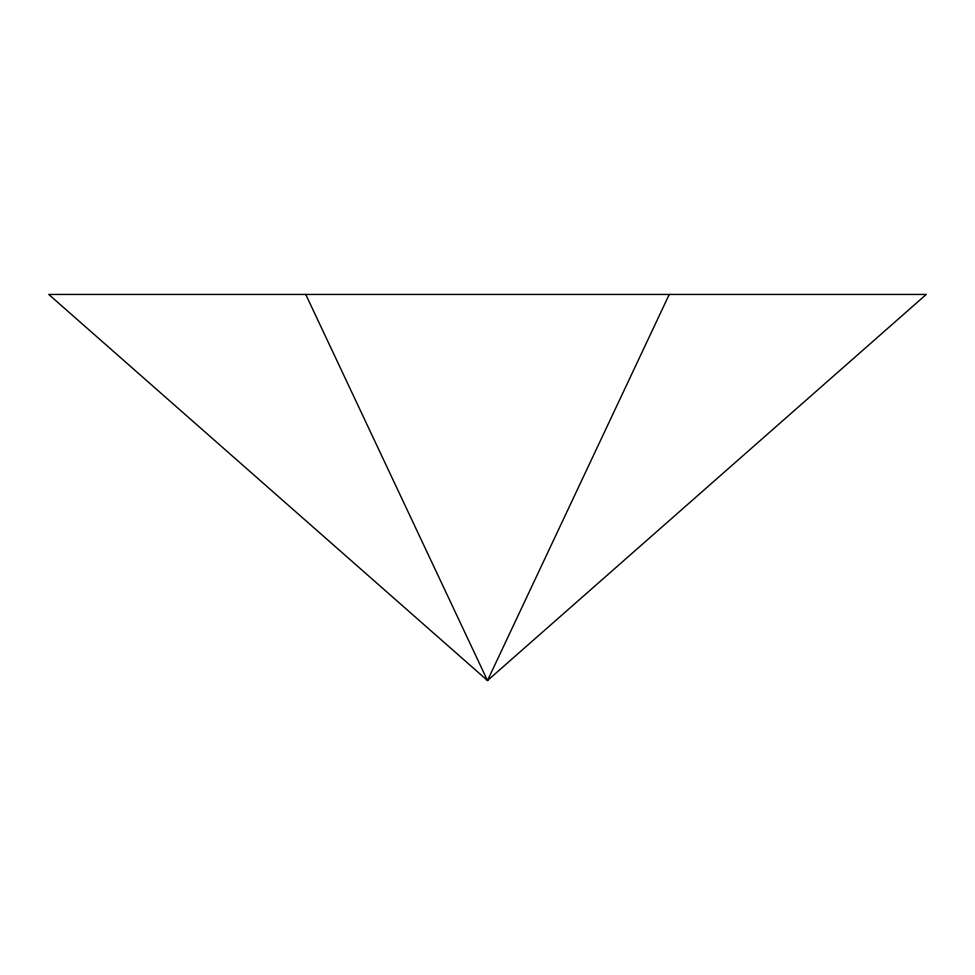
<?xml version="1.0" encoding="UTF-8"?>
<svg xmlns="http://www.w3.org/2000/svg" width="975" height="975" viewBox="0 0 975 975"><rect width="100%" height="100%" fill="white"/><g stroke="black" fill="none" stroke-linecap="round" stroke-linejoin="round"><path stroke-width="1.46" d="M669.24 294.45L487.5 680.55L48.75 294.45L926.25 294.45L487.5 680.55L305.76 294.45"/></g></svg>
